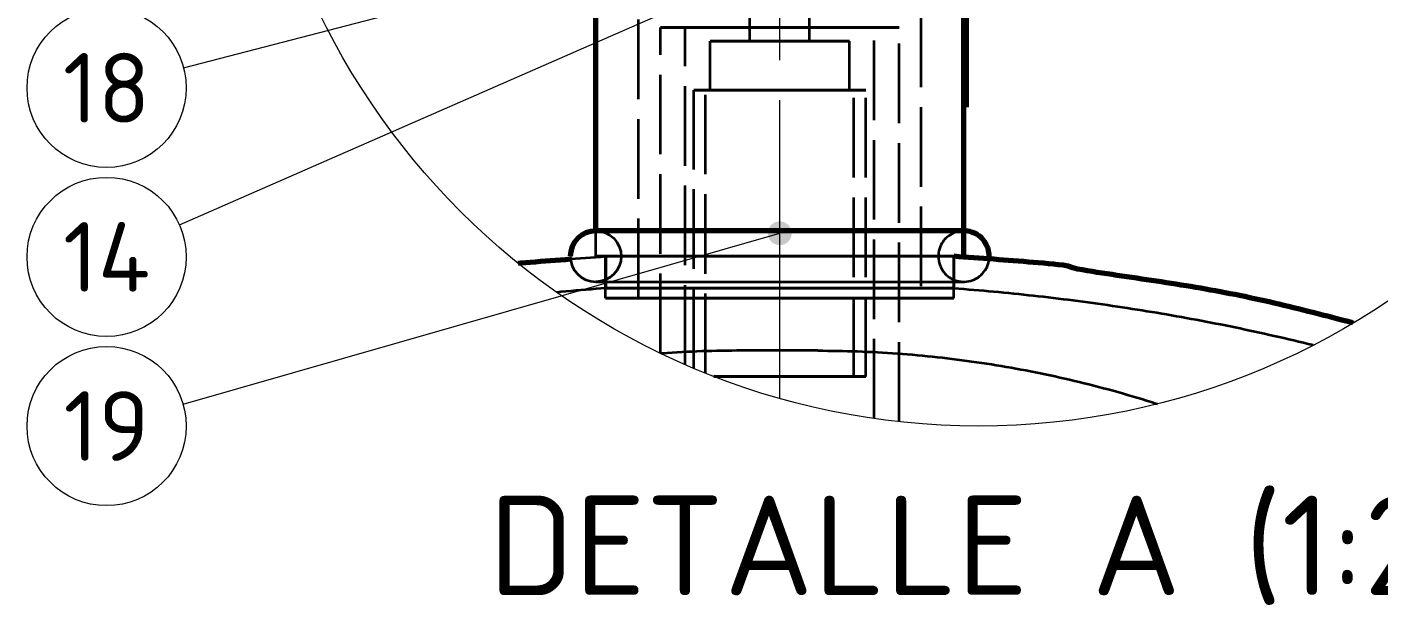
# Model space of a CAD drawing. Header units: millimetres. Extents: x 0 to 2208, y 0 to 420.
# Drawn here: x 768.8 to 836.8, y 308.3 to 337.4 of the extents above; entities that cross this region are included whole.
import ezdxf
from ezdxf.enums import TextEntityAlignment as Align

# ---------------------------------------------------------------- set-up
doc = ezdxf.new("R2010")
doc.units = ezdxf.units.MM
doc.linetypes.add('IRAM-E-TRAZOS', pattern=[5, 4, -1])
doc.linetypes.add('IRAM-F-TRAZO-PUNTO', pattern=[20, 15, -2, 1, -2])
for name, color, linetype, lineweight in [('01-VISIBLE', 7, 'CONTINUOUS', 70), ('02-OCULTA', 4, 'IRAM-E-TRAZOS', 35), ('03-EJE', 1, 'IRAM-F-TRAZO-PUNTO', 18), ('06-TEXTO', 7, 'CONTINUOUS', 25), ('08-FINA', 5, 'CONTINUOUS', 18)]:
    doc.layers.add(name, color=color, linetype=linetype, lineweight=lineweight)
doc.styles.add('ISO3098', font='isocpeur.ttf')

msp = doc.modelspace()

# ---------------------------------------------------------------- hatches: boundary and pattern name
at = {"layer": '08-FINA'}
h = msp.add_hatch(color=7, dxfattribs=at)
h.dxf.hatch_style = 1
edge = h.paths.add_edge_path()
edge.add_arc((806.667, 327.023), 0.6, 0, 360)

# ---------------------------------------------------------------- linework, layer by layer
at = {"layer": '01-VISIBLE'}
for points in [[(797.417, 327.144), (797.417, 341.918)], [(815.917, 325.864), (815.917, 341.918)], [(815.932, 333.364), (815.932, 341.938)], [(816.032, 342.068), (816.032, 333.364)], [(816.032, 333.364), (815.932, 333.364)], [(797.417, 327.144), (797.167, 327.12), (796.927, 327.047), (796.706, 326.928), (796.512, 326.769), (796.352, 326.575), (796.234, 326.354), (796.161, 326.114), (796.137, 325.864)], [(797.417, 327.144), (797.417, 327.144)], [(797.417, 327.144), (797.417, 327.144)], [(797.417, 327.144), (797.417, 327.144)], [(797.417, 327.144), (797.417, 327.144)], [(797.417, 327.144), (797.417, 327.144)], [(797.417, 327.144), (797.417, 327.144)], [(815.917, 327.144), (815.667, 327.144), (815.417, 327.144), (815.167, 327.144), (814.917, 327.144), (814.667, 327.144), (814.417, 327.144), (814.167, 327.144), (813.917, 327.144), (813.667, 327.144), (813.417, 327.144), (813.167, 327.144), (812.917, 327.144), (812.667, 327.144), (812.417, 327.144), (812.167, 327.144), (811.917, 327.144), (811.667, 327.144), (811.417, 327.144), (811.167, 327.144), (810.917, 327.144), (810.667, 327.144), (810.417, 327.144), (810.167, 327.144), (809.917, 327.144), (809.667, 327.144), (809.417, 327.144), (809.167, 327.144), (808.917, 327.144), (808.667, 327.144), (808.417, 327.144), (808.167, 327.144), (807.917, 327.144), (807.667, 327.144), (807.417, 327.144), (807.167, 327.144), (806.917, 327.144), (806.667, 327.144), (806.417, 327.144), (806.167, 327.144), (805.917, 327.144), (805.667, 327.144), (805.417, 327.144), (805.167, 327.144), (804.917, 327.144), (804.667, 327.144), (804.417, 327.144), (804.167, 327.144), (803.917, 327.144), (803.667, 327.144), (803.417, 327.144), (803.167, 327.144), (802.917, 327.144), (802.667, 327.144), (802.417, 327.144), (802.167, 327.144), (801.917, 327.144), (801.667, 327.144), (801.417, 327.144), (801.167, 327.144), (800.917, 327.144), (800.667, 327.144), (800.417, 327.144), (800.167, 327.144), (799.917, 327.144), (799.667, 327.144), (799.417, 327.144), (799.167, 327.144), (798.917, 327.144), (798.667, 327.144), (798.417, 327.144), (798.167, 327.144), (797.917, 327.144), (797.667, 327.144), (797.417, 327.144)], [(817.197, 325.864), (817.193, 325.965), (817.181, 326.064), (817.161, 326.163), (817.134, 326.26), (817.099, 326.354), (817.057, 326.445), (817.008, 326.533), (816.952, 326.617), (816.89, 326.695), (816.822, 326.769), (816.748, 326.837), (816.669, 326.9), (816.585, 326.956), (816.498, 327.005), (816.407, 327.047), (816.312, 327.082), (816.215, 327.109), (816.117, 327.128), (816.017, 327.14), (815.917, 327.144)], [(793.516, 325.521), (793.646, 325.532), (793.896, 325.553), (794.145, 325.574), (794.395, 325.594), (794.645, 325.614), (794.895, 325.634), (795.144, 325.654), (795.394, 325.673), (795.644, 325.693), (795.894, 325.712), (796.144, 325.731)], [(835.491, 322.509), (835.401, 322.533), (835.159, 322.597), (834.917, 322.661), (834.674, 322.725), (834.432, 322.788), (834.189, 322.851), (833.946, 322.914), (833.704, 322.976), (833.461, 323.037), (833.218, 323.099), (832.975, 323.16), (832.731, 323.22), (832.488, 323.28), (832.245, 323.34), (832.001, 323.399), (831.757, 323.456), (831.513, 323.514), (831.269, 323.57), (831.025, 323.625), (830.78, 323.68), (830.535, 323.733), (830.29, 323.786), (830.045, 323.837), (829.799, 323.888), (829.554, 323.938), (829.308, 323.986), (829.062, 324.034), (828.816, 324.08), (828.569, 324.126), (828.323, 324.171), (828.076, 324.214), (827.829, 324.257), (827.582, 324.299), (827.335, 324.341), (827.087, 324.381), (826.84, 324.421), (826.592, 324.46), (826.345, 324.499), (826.097, 324.537), (825.849, 324.575), (825.602, 324.613), (825.354, 324.65), (825.106, 324.687), (824.858, 324.724), (824.61, 324.761), (824.362, 324.797), (824.114, 324.834), (823.866, 324.87), (823.619, 324.907), (823.371, 324.944), (823.123, 324.981), (822.875, 325.018), (822.627, 325.056), (822.38, 325.095), (822.132, 325.135), (821.885, 325.177), (821.639, 325.224), (821.398, 325.291), (821.164, 325.377), (820.916, 325.414), (820.667, 325.442), (820.418, 325.467), (820.169, 325.49), (819.919, 325.513), (819.669, 325.534), (819.419, 325.555), (819.17, 325.576), (818.92, 325.596), (818.67, 325.616), (818.42, 325.636), (818.17, 325.655), (817.921, 325.675), (817.671, 325.694), (817.421, 325.713), (817.171, 325.732), (816.921, 325.751), (816.671, 325.77), (816.421, 325.789), (816.171, 325.808), (815.921, 325.827), (815.672, 325.845), (815.422, 325.864)], [(817.19, 325.731), (817.191, 325.742), (817.192, 325.753), (817.193, 325.764), (817.194, 325.775), (817.194, 325.786), (817.195, 325.797), (817.195, 325.809), (817.196, 325.82), (817.196, 325.831), (817.196, 325.842), (817.197, 325.853), (817.197, 325.864)]]:
    msp.add_lwpolyline(points, dxfattribs=at)
at = {"layer": '02-OCULTA'}
for points in [[(805.167, 336.673), (805.167, 352.023)], [(808.167, 336.673), (808.167, 352.023)], [(799.573, 323.762), (799.573, 343.364)], [(813.761, 343.364), (813.761, 323.762)], [(815.932, 333.364), (815.932, 343.364)], [(816.032, 343.366), (816.032, 333.364)], [(812.667, 337.364), (812.417, 337.364), (812.167, 337.364), (811.917, 337.364), (811.667, 337.364), (811.417, 337.364), (811.167, 337.364), (810.917, 337.364), (810.667, 337.364), (810.417, 337.364), (810.167, 337.364), (809.917, 337.364), (809.667, 337.364), (809.417, 337.364), (809.167, 337.364), (808.917, 337.364), (808.667, 337.364), (808.417, 337.364), (808.167, 337.364), (807.917, 337.364), (807.667, 337.364), (807.417, 337.364), (807.167, 337.364), (806.917, 337.364), (806.667, 337.364), (806.417, 337.364), (806.167, 337.364), (805.917, 337.364), (805.667, 337.364), (805.417, 337.364), (805.167, 337.364), (804.917, 337.364), (804.667, 337.364), (804.417, 337.364), (804.167, 337.364), (803.917, 337.364), (803.667, 337.364), (803.417, 337.364), (803.167, 337.364), (802.917, 337.364), (802.667, 337.364), (802.417, 337.364), (802.167, 337.364), (801.917, 337.364), (801.667, 337.364), (801.417, 337.364), (801.167, 337.364), (800.917, 337.364), (800.667, 337.364)], [(800.667, 337.364), (800.917, 337.364), (801.167, 337.364), (801.417, 337.364), (801.667, 337.364), (801.917, 337.364), (802.167, 337.364), (802.417, 337.364), (802.667, 337.364), (802.917, 337.364), (803.167, 337.364), (803.417, 337.364), (803.667, 337.364), (803.917, 337.364), (804.167, 337.364), (804.417, 337.364), (804.667, 337.364), (804.917, 337.364), (805.167, 337.364), (805.417, 337.364), (805.667, 337.364), (805.917, 337.364), (806.167, 337.364), (806.417, 337.364), (806.667, 337.364), (806.917, 337.364), (807.167, 337.364), (807.417, 337.364), (807.667, 337.364), (807.917, 337.364), (808.167, 337.364), (808.417, 337.364), (808.667, 337.364), (808.917, 337.364), (809.167, 337.364), (809.417, 337.364), (809.667, 337.364), (809.917, 337.364), (810.167, 337.364), (810.417, 337.364), (810.667, 337.364), (810.917, 337.364), (811.167, 337.364), (811.417, 337.364), (811.667, 337.364), (811.917, 337.364), (812.167, 337.364), (812.417, 337.364), (812.667, 337.364)], [(800.667, 320.993), (800.667, 337.364)], [(811.417, 337.364), (811.167, 337.364), (810.917, 337.364), (810.667, 337.364), (810.417, 337.364), (810.167, 337.364), (809.917, 337.364), (809.667, 337.364), (809.417, 337.364), (809.167, 337.364), (808.917, 337.364), (808.667, 337.364), (808.417, 337.364), (808.167, 337.364), (807.917, 337.364), (807.667, 337.364), (807.417, 337.364), (807.167, 337.364), (806.917, 337.364), (806.667, 337.364), (806.417, 337.364), (806.167, 337.364), (805.917, 337.364), (805.667, 337.364), (805.417, 337.364), (805.167, 337.364), (804.917, 337.364), (804.667, 337.364), (804.417, 337.364), (804.167, 337.364), (803.917, 337.364), (803.667, 337.364), (803.417, 337.364), (803.167, 337.364), (802.917, 337.364), (802.667, 337.364), (802.417, 337.364), (802.167, 337.364), (801.917, 337.364)], [(801.917, 337.364), (802.167, 337.364), (802.417, 337.364), (802.667, 337.364), (802.917, 337.364), (803.167, 337.364), (803.417, 337.364), (803.667, 337.364), (803.917, 337.364), (804.167, 337.364), (804.417, 337.364), (804.667, 337.364), (804.917, 337.364), (805.167, 337.364), (805.417, 337.364), (805.667, 337.364), (805.917, 337.364), (806.167, 337.364), (806.417, 337.364), (806.667, 337.364), (806.917, 337.364), (807.167, 337.364), (807.417, 337.364), (807.667, 337.364), (807.917, 337.364), (808.167, 337.364), (808.417, 337.364), (808.667, 337.364), (808.917, 337.364), (809.167, 337.364), (809.417, 337.364), (809.667, 337.364), (809.917, 337.364), (810.167, 337.364), (810.417, 337.364), (810.667, 337.364), (810.917, 337.364), (811.167, 337.364), (811.417, 337.364)], [(801.917, 320.418), (801.917, 337.364)], [(811.417, 317.711), (811.417, 337.364)], [(812.667, 317.554), (812.667, 337.364)], [(810.167, 336.673), (809.917, 336.673), (809.667, 336.673), (809.417, 336.673), (809.167, 336.673), (808.917, 336.673), (808.667, 336.673), (808.417, 336.673), (808.167, 336.673), (807.917, 336.673), (807.667, 336.673), (807.417, 336.673), (807.167, 336.673), (806.917, 336.673), (806.667, 336.673), (806.417, 336.673), (806.167, 336.673), (805.917, 336.673), (805.667, 336.673), (805.417, 336.673), (805.167, 336.673), (804.917, 336.673), (804.667, 336.673), (804.417, 336.673), (804.167, 336.673), (803.917, 336.673), (803.667, 336.673), (803.417, 336.673), (803.167, 336.673)], [(803.167, 336.673), (803.417, 336.673), (803.667, 336.673), (803.917, 336.673), (804.167, 336.673), (804.417, 336.673), (804.667, 336.673), (804.917, 336.673), (805.167, 336.673), (805.417, 336.673), (805.667, 336.673), (805.917, 336.673), (806.167, 336.673), (806.417, 336.673), (806.667, 336.673), (806.917, 336.673), (807.167, 336.673), (807.417, 336.673), (807.667, 336.673), (807.917, 336.673), (808.167, 336.673), (808.417, 336.673), (808.667, 336.673), (808.917, 336.673), (809.167, 336.673), (809.417, 336.673), (809.667, 336.673), (809.917, 336.673), (810.167, 336.673)], [(803.167, 334.223), (803.167, 336.673)], [(808.167, 336.673), (807.917, 336.673), (807.667, 336.673), (807.417, 336.673), (807.167, 336.673), (806.917, 336.673), (806.667, 336.673), (806.417, 336.673), (806.167, 336.673), (805.917, 336.673), (805.667, 336.673), (805.417, 336.673), (805.167, 336.673)], [(805.167, 336.673), (805.417, 336.673), (805.667, 336.673), (805.917, 336.673), (806.167, 336.673), (806.417, 336.673), (806.667, 336.673), (806.917, 336.673), (807.167, 336.673), (807.417, 336.673), (807.667, 336.673), (807.917, 336.673), (808.167, 336.673)], [(810.167, 334.223), (810.167, 336.673)], [(810.992, 334.223), (810.737, 334.223), (810.483, 334.223), (810.228, 334.223), (809.974, 334.223), (809.72, 334.223), (809.465, 334.223), (809.211, 334.223), (808.956, 334.223), (808.702, 334.223), (808.448, 334.223), (808.193, 334.223), (807.939, 334.223), (807.684, 334.223), (807.43, 334.223), (807.175, 334.223), (806.921, 334.223), (806.667, 334.223), (806.412, 334.223), (806.158, 334.223), (805.903, 334.223), (805.649, 334.223), (805.395, 334.223), (805.14, 334.223), (804.886, 334.223), (804.631, 334.223), (804.377, 334.223), (804.123, 334.223), (803.868, 334.223), (803.614, 334.223), (803.359, 334.223), (803.105, 334.223), (802.85, 334.223), (802.596, 334.223), (802.342, 334.223)], [(802.342, 334.223), (802.596, 334.223), (802.85, 334.223), (803.105, 334.223), (803.359, 334.223), (803.614, 334.223), (803.868, 334.223), (804.123, 334.223), (804.377, 334.223), (804.631, 334.223), (804.886, 334.223), (805.14, 334.223), (805.395, 334.223), (805.649, 334.223), (805.903, 334.223), (806.158, 334.223), (806.412, 334.223), (806.667, 334.223), (806.921, 334.223), (807.175, 334.223), (807.43, 334.223), (807.684, 334.223), (807.939, 334.223), (808.193, 334.223), (808.448, 334.223), (808.702, 334.223), (808.956, 334.223), (809.211, 334.223), (809.465, 334.223), (809.72, 334.223), (809.974, 334.223), (810.228, 334.223), (810.483, 334.223), (810.737, 334.223), (810.992, 334.223)], [(802.342, 320.235), (802.342, 334.223)], [(810.392, 334.223), (810.135, 334.223), (809.878, 334.223), (809.621, 334.223), (809.364, 334.223), (809.107, 334.223), (808.85, 334.223), (808.593, 334.223), (808.336, 334.223), (808.08, 334.223), (807.823, 334.223), (807.566, 334.223), (807.309, 334.223), (807.052, 334.223), (806.795, 334.223), (806.538, 334.223), (806.281, 334.223), (806.024, 334.223), (805.768, 334.223), (805.511, 334.223), (805.254, 334.223), (804.997, 334.223), (804.74, 334.223), (804.483, 334.223), (804.226, 334.223), (803.969, 334.223), (803.712, 334.223), (803.455, 334.223), (803.199, 334.223), (802.942, 334.223)], [(802.942, 334.223), (803.199, 334.223), (803.455, 334.223), (803.712, 334.223), (803.969, 334.223), (804.226, 334.223), (804.483, 334.223), (804.74, 334.223), (804.997, 334.223), (805.254, 334.223), (805.511, 334.223), (805.768, 334.223), (806.024, 334.223), (806.281, 334.223), (806.538, 334.223), (806.795, 334.223), (807.052, 334.223), (807.309, 334.223), (807.566, 334.223), (807.823, 334.223), (808.08, 334.223), (808.336, 334.223), (808.593, 334.223), (808.85, 334.223), (809.107, 334.223), (809.364, 334.223), (809.621, 334.223), (809.878, 334.223), (810.135, 334.223), (810.392, 334.223)], [(802.942, 319.989), (802.942, 334.223)], [(810.167, 334.223), (809.917, 334.223), (809.667, 334.223), (809.417, 334.223), (809.167, 334.223), (808.917, 334.223), (808.667, 334.223), (808.417, 334.223), (808.167, 334.223), (807.917, 334.223), (807.667, 334.223), (807.417, 334.223), (807.167, 334.223), (806.917, 334.223), (806.667, 334.223), (806.417, 334.223), (806.167, 334.223), (805.917, 334.223), (805.667, 334.223), (805.417, 334.223), (805.167, 334.223), (804.917, 334.223), (804.667, 334.223), (804.417, 334.223), (804.167, 334.223), (803.917, 334.223), (803.667, 334.223), (803.417, 334.223), (803.167, 334.223)], [(803.167, 334.223), (803.417, 334.223), (803.667, 334.223), (803.917, 334.223), (804.167, 334.223), (804.417, 334.223), (804.667, 334.223), (804.917, 334.223), (805.167, 334.223), (805.417, 334.223), (805.667, 334.223), (805.917, 334.223), (806.167, 334.223), (806.417, 334.223), (806.667, 334.223), (806.917, 334.223), (807.167, 334.223), (807.417, 334.223), (807.667, 334.223), (807.917, 334.223), (808.167, 334.223), (808.417, 334.223), (808.667, 334.223), (808.917, 334.223), (809.167, 334.223), (809.417, 334.223), (809.667, 334.223), (809.917, 334.223), (810.167, 334.223)], [(810.392, 319.823), (810.392, 334.223)], [(810.992, 319.823), (810.992, 334.223)], [(816.032, 333.364), (815.932, 333.364)], [(797.417, 325.864), (797.417, 327.144)], [(815.917, 327.144), (815.663, 327.144), (815.41, 327.144), (815.156, 327.144), (814.903, 327.144), (814.65, 327.144), (814.396, 327.144), (814.143, 327.144), (813.889, 327.144), (813.636, 327.144), (813.382, 327.144), (813.129, 327.144), (812.876, 327.144), (812.622, 327.144), (812.369, 327.144), (812.115, 327.144), (811.862, 327.144), (811.608, 327.144), (811.355, 327.144), (811.102, 327.144), (810.848, 327.144), (810.595, 327.144), (810.341, 327.144), (810.088, 327.144), (809.834, 327.144), (809.581, 327.144), (809.328, 327.144), (809.074, 327.144), (808.821, 327.144), (808.567, 327.144), (808.314, 327.144), (808.061, 327.144), (807.807, 327.144), (807.554, 327.144), (807.3, 327.144), (807.047, 327.144), (806.793, 327.144), (806.54, 327.144), (806.287, 327.144), (806.033, 327.144), (805.78, 327.144), (805.526, 327.144), (805.273, 327.144), (805.019, 327.144), (804.766, 327.144), (804.513, 327.144), (804.259, 327.144), (804.006, 327.144), (803.752, 327.144), (803.499, 327.144), (803.245, 327.144), (802.992, 327.144), (802.739, 327.144), (802.485, 327.144), (802.232, 327.144), (801.978, 327.144), (801.725, 327.144), (801.471, 327.144), (801.218, 327.144), (800.965, 327.144), (800.711, 327.144), (800.458, 327.144), (800.204, 327.144), (799.951, 327.144), (799.697, 327.144), (799.444, 327.144), (799.191, 327.144), (798.937, 327.144), (798.684, 327.144), (798.43, 327.144), (798.177, 327.144), (797.924, 327.144), (797.67, 327.144), (797.417, 327.144)], [(797.417, 327.144), (797.666, 327.12), (797.907, 327.047), (798.128, 326.928), (798.322, 326.769), (798.481, 326.575), (798.599, 326.354), (798.672, 326.114), (798.697, 325.864), (798.672, 325.614), (798.599, 325.374), (798.481, 325.153), (798.322, 324.959), (798.128, 324.8), (797.907, 324.682), (797.666, 324.609), (797.417, 324.584)], [(815.917, 327.144), (815.815, 327.14), (815.714, 327.128), (815.614, 327.108), (815.517, 327.08), (815.421, 327.044), (815.329, 327.001), (815.241, 326.951), (815.157, 326.894), (815.077, 326.831), (815.003, 326.761), (814.935, 326.686), (814.873, 326.605), (814.817, 326.52), (814.769, 326.431), (814.728, 326.338), (814.694, 326.242), (814.668, 326.144), (814.649, 326.044), (814.639, 325.943), (814.637, 325.841), (814.643, 325.739), (814.657, 325.639), (814.679, 325.539), (814.708, 325.442), (814.746, 325.348), (814.79, 325.256), (814.842, 325.169), (814.901, 325.086), (814.966, 325.008), (815.037, 324.935), (815.113, 324.868), (815.195, 324.807), (815.281, 324.753), (815.371, 324.706), (815.465, 324.667), (815.561, 324.635), (815.66, 324.61), (815.76, 324.594), (815.862, 324.585), (815.963, 324.585), (816.065, 324.593), (816.165, 324.608), (816.264, 324.632), (816.361, 324.664), (816.454, 324.703), (816.545, 324.749), (816.631, 324.802), (816.713, 324.862), (816.79, 324.929), (816.862, 325.001), (816.927, 325.079), (816.987, 325.162), (817.039, 325.249), (817.084, 325.34), (817.122, 325.434), (817.153, 325.531), (817.175, 325.63), (817.19, 325.731)], [(796.137, 325.864), (796.161, 325.614), (796.234, 325.374), (796.352, 325.153), (796.512, 324.959), (796.706, 324.8), (796.927, 324.682), (797.167, 324.609), (797.417, 324.584)], [(796.144, 325.731), (796.397, 325.75), (796.65, 325.769), (796.903, 325.788), (797.157, 325.807), (797.41, 325.825), (797.663, 325.844), (797.917, 325.864)], [(815.917, 325.864), (815.667, 325.864), (815.417, 325.864), (815.167, 325.864), (814.917, 325.864), (814.667, 325.864), (814.417, 325.864), (814.167, 325.864), (813.917, 325.864), (813.667, 325.864), (813.417, 325.864), (813.167, 325.864), (812.917, 325.864), (812.667, 325.864), (812.417, 325.864), (812.167, 325.864), (811.917, 325.864), (811.667, 325.864), (811.417, 325.864), (811.167, 325.864), (810.917, 325.864), (810.667, 325.864), (810.417, 325.864), (810.167, 325.864), (809.917, 325.864), (809.667, 325.864), (809.417, 325.864), (809.167, 325.864), (808.917, 325.864), (808.667, 325.864), (808.417, 325.864), (808.167, 325.864), (807.917, 325.864), (807.667, 325.864), (807.417, 325.864), (807.167, 325.864), (806.917, 325.864), (806.667, 325.864), (806.417, 325.864), (806.167, 325.864), (805.917, 325.864), (805.667, 325.864), (805.417, 325.864), (805.167, 325.864), (804.917, 325.864), (804.667, 325.864), (804.417, 325.864), (804.167, 325.864), (803.917, 325.864), (803.667, 325.864), (803.417, 325.864), (803.167, 325.864), (802.917, 325.864), (802.667, 325.864), (802.417, 325.864), (802.167, 325.864), (801.917, 325.864), (801.667, 325.864), (801.417, 325.864), (801.167, 325.864), (800.917, 325.864), (800.667, 325.864), (800.417, 325.864), (800.167, 325.864), (799.917, 325.864), (799.667, 325.864), (799.417, 325.864), (799.167, 325.864), (798.917, 325.864), (798.667, 325.864), (798.417, 325.864), (798.167, 325.864), (797.917, 325.864), (797.667, 325.864), (797.417, 325.864)], [(797.417, 325.864), (797.667, 325.864), (797.917, 325.864), (798.167, 325.864), (798.417, 325.864), (798.667, 325.864), (798.917, 325.864), (799.167, 325.864), (799.417, 325.864), (799.667, 325.864), (799.917, 325.864), (800.167, 325.864), (800.417, 325.864), (800.667, 325.864), (800.917, 325.864), (801.167, 325.864), (801.417, 325.864), (801.667, 325.864), (801.917, 325.864), (802.167, 325.864), (802.417, 325.864), (802.667, 325.864), (802.917, 325.864), (803.167, 325.864), (803.417, 325.864), (803.667, 325.864), (803.917, 325.864), (804.167, 325.864), (804.417, 325.864), (804.667, 325.864), (804.917, 325.864), (805.167, 325.864), (805.417, 325.864), (805.667, 325.864), (805.917, 325.864), (806.167, 325.864), (806.417, 325.864), (806.667, 325.864), (806.917, 325.864), (807.167, 325.864), (807.417, 325.864), (807.667, 325.864), (807.917, 325.864), (808.167, 325.864), (808.417, 325.864), (808.667, 325.864), (808.917, 325.864), (809.167, 325.864), (809.417, 325.864), (809.667, 325.864), (809.917, 325.864), (810.167, 325.864), (810.417, 325.864), (810.667, 325.864), (810.917, 325.864), (811.167, 325.864), (811.417, 325.864), (811.667, 325.864), (811.917, 325.864), (812.167, 325.864), (812.417, 325.864), (812.667, 325.864), (812.917, 325.864), (813.167, 325.864), (813.417, 325.864), (813.667, 325.864), (813.917, 325.864), (814.167, 325.864), (814.417, 325.864), (814.667, 325.864), (814.917, 325.864), (815.167, 325.864), (815.417, 325.864), (815.667, 325.864), (815.917, 325.864)], [(815.422, 325.864), (815.172, 325.864), (814.921, 325.864), (814.671, 325.864), (814.421, 325.864), (814.171, 325.864), (813.921, 325.864), (813.671, 325.864), (813.421, 325.864), (813.17, 325.864), (812.92, 325.864), (812.67, 325.864), (812.42, 325.864), (812.17, 325.864), (811.92, 325.864), (811.67, 325.864), (811.419, 325.864), (811.169, 325.864), (810.919, 325.864), (810.669, 325.864), (810.419, 325.864), (810.169, 325.864), (809.919, 325.864), (809.668, 325.864), (809.418, 325.864), (809.168, 325.864), (808.918, 325.864), (808.668, 325.864), (808.418, 325.864), (808.168, 325.864), (807.917, 325.864), (807.667, 325.864), (807.417, 325.864), (807.167, 325.864), (806.917, 325.864), (806.667, 325.864), (806.417, 325.864), (806.166, 325.864), (805.916, 325.864), (805.666, 325.864), (805.416, 325.864), (805.166, 325.864), (804.916, 325.864), (804.666, 325.864), (804.415, 325.864), (804.165, 325.864), (803.915, 325.864), (803.665, 325.864), (803.415, 325.864), (803.165, 325.864), (802.915, 325.864), (802.664, 325.864), (802.414, 325.864), (802.164, 325.864), (801.914, 325.864), (801.664, 325.864), (801.414, 325.864), (801.164, 325.864), (800.913, 325.864), (800.663, 325.864), (800.413, 325.864), (800.163, 325.864), (799.913, 325.864), (799.663, 325.864), (799.413, 325.864), (799.162, 325.864), (798.912, 325.864), (798.662, 325.864), (798.412, 325.864), (798.162, 325.864), (797.912, 325.864)], [(797.912, 325.864), (798.162, 325.864), (798.412, 325.864), (798.662, 325.864), (798.912, 325.864), (799.162, 325.864), (799.413, 325.864), (799.663, 325.864), (799.913, 325.864), (800.163, 325.864), (800.413, 325.864), (800.663, 325.864), (800.913, 325.864), (801.164, 325.864), (801.414, 325.864), (801.664, 325.864), (801.914, 325.864), (802.164, 325.864), (802.414, 325.864), (802.664, 325.864), (802.915, 325.864), (803.165, 325.864), (803.415, 325.864), (803.665, 325.864), (803.915, 325.864), (804.165, 325.864), (804.415, 325.864), (804.666, 325.864), (804.916, 325.864), (805.166, 325.864), (805.416, 325.864), (805.666, 325.864), (805.916, 325.864), (806.166, 325.864), (806.417, 325.864), (806.667, 325.864), (806.917, 325.864), (807.167, 325.864), (807.417, 325.864), (807.667, 325.864), (807.917, 325.864), (808.168, 325.864), (808.418, 325.864), (808.668, 325.864), (808.918, 325.864), (809.168, 325.864), (809.418, 325.864), (809.668, 325.864), (809.919, 325.864), (810.169, 325.864), (810.419, 325.864), (810.669, 325.864), (810.919, 325.864), (811.169, 325.864), (811.419, 325.864), (811.67, 325.864), (811.92, 325.864), (812.17, 325.864), (812.42, 325.864), (812.67, 325.864), (812.92, 325.864), (813.17, 325.864), (813.421, 325.864), (813.671, 325.864), (813.921, 325.864), (814.171, 325.864), (814.421, 325.864), (814.671, 325.864), (814.921, 325.864), (815.172, 325.864), (815.422, 325.864)], [(797.912, 323.762), (797.912, 325.864)], [(815.417, 325.864), (815.167, 325.864), (814.917, 325.864), (814.667, 325.864), (814.417, 325.864), (814.167, 325.864), (813.917, 325.864), (813.667, 325.864), (813.417, 325.864), (813.167, 325.864), (812.917, 325.864), (812.667, 325.864), (812.417, 325.864), (812.167, 325.864), (811.917, 325.864), (811.667, 325.864), (811.417, 325.864), (811.167, 325.864), (810.917, 325.864), (810.667, 325.864), (810.417, 325.864), (810.167, 325.864), (809.917, 325.864), (809.667, 325.864), (809.417, 325.864), (809.167, 325.864), (808.917, 325.864), (808.667, 325.864), (808.417, 325.864), (808.167, 325.864), (807.917, 325.864), (807.667, 325.864), (807.417, 325.864), (807.167, 325.864), (806.917, 325.864), (806.667, 325.864), (806.417, 325.864), (806.167, 325.864), (805.917, 325.864), (805.667, 325.864), (805.417, 325.864), (805.167, 325.864), (804.917, 325.864), (804.667, 325.864), (804.417, 325.864), (804.167, 325.864), (803.917, 325.864), (803.667, 325.864), (803.417, 325.864), (803.167, 325.864), (802.917, 325.864), (802.667, 325.864), (802.417, 325.864), (802.167, 325.864), (801.917, 325.864), (801.667, 325.864), (801.417, 325.864), (801.167, 325.864), (800.917, 325.864), (800.667, 325.864), (800.417, 325.864), (800.167, 325.864), (799.917, 325.864), (799.667, 325.864), (799.417, 325.864), (799.167, 325.864), (798.917, 325.864), (798.667, 325.864), (798.417, 325.864), (798.167, 325.864), (797.917, 325.864)], [(797.917, 325.864), (798.167, 325.864), (798.417, 325.864), (798.667, 325.864), (798.917, 325.864), (799.167, 325.864), (799.417, 325.864), (799.667, 325.864), (799.917, 325.864), (800.167, 325.864), (800.417, 325.864), (800.667, 325.864), (800.917, 325.864), (801.167, 325.864), (801.417, 325.864), (801.667, 325.864), (801.917, 325.864), (802.167, 325.864), (802.417, 325.864), (802.667, 325.864), (802.917, 325.864), (803.167, 325.864), (803.417, 325.864), (803.667, 325.864), (803.917, 325.864), (804.167, 325.864), (804.417, 325.864), (804.667, 325.864), (804.917, 325.864), (805.167, 325.864), (805.417, 325.864), (805.667, 325.864), (805.917, 325.864), (806.167, 325.864), (806.417, 325.864), (806.667, 325.864), (806.917, 325.864), (807.167, 325.864), (807.417, 325.864), (807.667, 325.864), (807.917, 325.864), (808.167, 325.864), (808.417, 325.864), (808.667, 325.864), (808.917, 325.864), (809.167, 325.864), (809.417, 325.864), (809.667, 325.864), (809.917, 325.864), (810.167, 325.864), (810.417, 325.864), (810.667, 325.864), (810.917, 325.864), (811.167, 325.864), (811.417, 325.864), (811.667, 325.864), (811.917, 325.864), (812.167, 325.864), (812.417, 325.864), (812.667, 325.864), (812.917, 325.864), (813.167, 325.864), (813.417, 325.864), (813.667, 325.864), (813.917, 325.864), (814.167, 325.864), (814.417, 325.864), (814.667, 325.864), (814.917, 325.864), (815.167, 325.864), (815.417, 325.864)], [(797.917, 325.864), (797.917, 324.262)], [(815.422, 325.864), (815.421, 325.864), (815.42, 325.864), (815.419, 325.864), (815.418, 325.864), (815.418, 325.864), (815.417, 325.864)], [(815.417, 325.864), (815.417, 324.262)], [(815.422, 323.762), (815.422, 325.864)], [(797.917, 324.262), (797.667, 324.243), (797.417, 324.223), (797.167, 324.203), (796.917, 324.183), (796.667, 324.161), (796.417, 324.14), (796.168, 324.117), (795.918, 324.095), (795.668, 324.071), (795.459, 324.051)], [(797.417, 324.584), (797.667, 324.584)], [(797.417, 324.584), (797.667, 324.584), (797.917, 324.584), (798.167, 324.584), (798.417, 324.584), (798.667, 324.584), (798.917, 324.584), (799.167, 324.584), (799.417, 324.584), (799.667, 324.584), (799.917, 324.584), (800.167, 324.584), (800.417, 324.584), (800.667, 324.584), (800.917, 324.584), (801.167, 324.584), (801.417, 324.584), (801.667, 324.584), (801.917, 324.584), (802.167, 324.584), (802.417, 324.584), (802.667, 324.584), (802.917, 324.584), (803.167, 324.584), (803.417, 324.584), (803.667, 324.584), (803.917, 324.584), (804.167, 324.584), (804.417, 324.584), (804.667, 324.584), (804.917, 324.584), (805.167, 324.584), (805.417, 324.584), (805.667, 324.584), (805.917, 324.584), (806.167, 324.584), (806.417, 324.584), (806.667, 324.584), (806.917, 324.584), (807.167, 324.584), (807.417, 324.584), (807.667, 324.584), (807.917, 324.584), (808.167, 324.584), (808.417, 324.584), (808.667, 324.584), (808.917, 324.584), (809.167, 324.584), (809.417, 324.584), (809.667, 324.584), (809.917, 324.584), (810.167, 324.584), (810.417, 324.584), (810.667, 324.584), (810.917, 324.584), (811.167, 324.584), (811.417, 324.584), (811.667, 324.584), (811.917, 324.584), (812.167, 324.584), (812.417, 324.584), (812.667, 324.584), (812.917, 324.584), (813.167, 324.584), (813.417, 324.584), (813.667, 324.584), (813.917, 324.584), (814.167, 324.584), (814.417, 324.584), (814.667, 324.584), (814.917, 324.584), (815.167, 324.584), (815.417, 324.584), (815.667, 324.584), (815.917, 324.584)], [(797.667, 324.584), (797.917, 324.584)], [(797.917, 324.584), (798.167, 324.584)], [(815.417, 324.262), (815.167, 324.262), (814.917, 324.262), (814.667, 324.262), (814.417, 324.262), (814.167, 324.262), (813.917, 324.262), (813.667, 324.262), (813.417, 324.262), (813.167, 324.262), (812.917, 324.262), (812.667, 324.262), (812.417, 324.262), (812.167, 324.262), (811.917, 324.262), (811.667, 324.262), (811.417, 324.262), (811.167, 324.262), (810.917, 324.262), (810.667, 324.262), (810.417, 324.262), (810.167, 324.262), (809.917, 324.262), (809.667, 324.262), (809.417, 324.262), (809.167, 324.262), (808.917, 324.262), (808.667, 324.262), (808.417, 324.262), (808.167, 324.262), (807.917, 324.262), (807.667, 324.262), (807.417, 324.262), (807.167, 324.262), (806.917, 324.262), (806.667, 324.262), (806.417, 324.262), (806.167, 324.262), (805.917, 324.262), (805.667, 324.262), (805.417, 324.262), (805.167, 324.262), (804.917, 324.262), (804.667, 324.262), (804.417, 324.262), (804.167, 324.262), (803.917, 324.262), (803.667, 324.262), (803.417, 324.262), (803.167, 324.262), (802.917, 324.262), (802.667, 324.262), (802.417, 324.262), (802.167, 324.262), (801.917, 324.262), (801.667, 324.262), (801.417, 324.262), (801.167, 324.262), (800.917, 324.262), (800.667, 324.262), (800.417, 324.262), (800.167, 324.262), (799.917, 324.262), (799.667, 324.262), (799.417, 324.262), (799.167, 324.262), (798.917, 324.262), (798.667, 324.262), (798.417, 324.262), (798.167, 324.262), (797.917, 324.262)], [(797.917, 324.262), (798.167, 324.262), (798.417, 324.262), (798.667, 324.262), (798.917, 324.262), (799.167, 324.262), (799.417, 324.262), (799.667, 324.262), (799.917, 324.262), (800.167, 324.262), (800.417, 324.262), (800.667, 324.262), (800.917, 324.262), (801.167, 324.262), (801.417, 324.262), (801.667, 324.262), (801.917, 324.262), (802.167, 324.262), (802.417, 324.262), (802.667, 324.262), (802.917, 324.262), (803.167, 324.262), (803.417, 324.262), (803.667, 324.262), (803.917, 324.262), (804.167, 324.262), (804.417, 324.262), (804.667, 324.262), (804.917, 324.262), (805.167, 324.262), (805.417, 324.262), (805.667, 324.262), (805.917, 324.262), (806.167, 324.262), (806.417, 324.262), (806.667, 324.262), (806.917, 324.262), (807.167, 324.262), (807.417, 324.262), (807.667, 324.262), (807.917, 324.262), (808.167, 324.262), (808.417, 324.262), (808.667, 324.262), (808.917, 324.262), (809.167, 324.262), (809.417, 324.262), (809.667, 324.262), (809.917, 324.262), (810.167, 324.262), (810.417, 324.262), (810.667, 324.262), (810.917, 324.262), (811.167, 324.262), (811.417, 324.262), (811.667, 324.262), (811.917, 324.262), (812.167, 324.262), (812.417, 324.262), (812.667, 324.262), (812.917, 324.262), (813.167, 324.262), (813.417, 324.262), (813.667, 324.262), (813.917, 324.262), (814.167, 324.262), (814.417, 324.262), (814.667, 324.262), (814.917, 324.262), (815.167, 324.262), (815.417, 324.262)], [(798.167, 324.584), (798.417, 324.584)], [(798.417, 324.584), (798.667, 324.584)], [(798.667, 324.584), (798.917, 324.584)], [(798.917, 324.584), (799.167, 324.584)], [(799.167, 324.584), (799.417, 324.584)], [(799.417, 324.584), (799.667, 324.584)], [(799.667, 324.584), (799.917, 324.584)], [(799.917, 324.584), (800.167, 324.584)], [(800.167, 324.584), (800.417, 324.584)], [(800.417, 324.584), (800.667, 324.584)], [(800.667, 324.584), (800.917, 324.584)], [(800.917, 324.584), (801.167, 324.584)], [(801.167, 324.584), (801.417, 324.584)], [(801.417, 324.584), (801.667, 324.584)], [(801.667, 324.584), (801.917, 324.584)], [(801.917, 324.584), (802.167, 324.584)], [(802.167, 324.584), (802.417, 324.584)], [(802.417, 324.584), (802.667, 324.584)], [(802.667, 324.584), (802.917, 324.584)], [(802.917, 324.584), (803.167, 324.584)], [(803.167, 324.584), (803.417, 324.584)], [(803.417, 324.584), (803.667, 324.584)], [(803.667, 324.584), (803.917, 324.584)], [(803.917, 324.584), (804.167, 324.584)], [(804.167, 324.584), (804.417, 324.584)], [(804.417, 324.584), (804.667, 324.584)], [(804.667, 324.584), (804.917, 324.584)], [(804.917, 324.584), (805.167, 324.584)], [(805.167, 324.584), (805.417, 324.584)], [(805.417, 324.584), (805.667, 324.584)], [(805.667, 324.584), (805.917, 324.584)], [(805.917, 324.584), (806.167, 324.584)], [(806.167, 324.584), (806.417, 324.584)], [(806.417, 324.584), (806.667, 324.584)], [(806.667, 324.584), (806.917, 324.584)], [(806.917, 324.584), (807.167, 324.584)], [(807.167, 324.584), (807.417, 324.584)], [(807.417, 324.584), (807.667, 324.584)], [(807.667, 324.584), (807.917, 324.584)], [(807.917, 324.584), (808.167, 324.584)], [(808.167, 324.584), (808.417, 324.584)], [(808.417, 324.584), (808.667, 324.584)], [(808.667, 324.584), (808.917, 324.584)], [(808.917, 324.584), (809.167, 324.584)], [(809.167, 324.584), (809.417, 324.584)], [(809.417, 324.584), (809.667, 324.584)], [(809.667, 324.584), (809.917, 324.584)], [(809.917, 324.584), (810.167, 324.584)], [(810.167, 324.584), (810.417, 324.584)], [(810.417, 324.584), (810.667, 324.584)], [(810.667, 324.584), (810.917, 324.584)], [(810.917, 324.584), (811.167, 324.584)], [(811.167, 324.584), (811.417, 324.584)], [(811.417, 324.584), (811.667, 324.584)], [(811.667, 324.584), (811.917, 324.584)], [(811.917, 324.584), (812.167, 324.584)], [(812.167, 324.584), (812.417, 324.584)], [(812.417, 324.584), (812.667, 324.584)], [(812.667, 324.584), (812.917, 324.584)], [(812.917, 324.584), (813.167, 324.584)], [(813.167, 324.584), (813.417, 324.584)], [(813.417, 324.584), (813.667, 324.584)], [(813.667, 324.584), (813.917, 324.584)], [(813.917, 324.584), (814.167, 324.584)], [(814.167, 324.584), (814.417, 324.584)], [(814.417, 324.584), (814.667, 324.584)], [(814.667, 324.584), (814.917, 324.584)], [(814.917, 324.584), (815.167, 324.584)], [(815.167, 324.584), (815.417, 324.584)], [(815.417, 324.584), (815.667, 324.584)], [(815.417, 324.262), (815.667, 324.243), (815.917, 324.224), (816.167, 324.203), (816.416, 324.183), (816.666, 324.162), (816.916, 324.14), (817.166, 324.118), (817.415, 324.095), (817.665, 324.072), (817.915, 324.048), (818.164, 324.023), (818.414, 323.998), (818.663, 323.973), (818.912, 323.947), (819.162, 323.92), (819.411, 323.893), (819.66, 323.865), (819.909, 323.837), (820.158, 323.808), (820.407, 323.779), (820.656, 323.749), (820.905, 323.718), (821.154, 323.687), (821.402, 323.656), (821.651, 323.623), (821.9, 323.591), (822.148, 323.557), (822.397, 323.524), (822.645, 323.489), (822.893, 323.454), (823.141, 323.419), (823.389, 323.383), (823.637, 323.346), (823.885, 323.309), (824.133, 323.271), (824.381, 323.233), (824.629, 323.194), (824.876, 323.155), (825.124, 323.115), (825.371, 323.074), (825.618, 323.033), (825.866, 322.991), (826.113, 322.949), (826.36, 322.906), (826.607, 322.863), (826.854, 322.818), (827.1, 322.774), (827.347, 322.729), (827.593, 322.683), (827.84, 322.637), (828.086, 322.59), (828.332, 322.542), (828.578, 322.494), (828.824, 322.446), (829.07, 322.396), (829.316, 322.346), (829.561, 322.296), (829.807, 322.245), (830.052, 322.193), (830.297, 322.141), (830.542, 322.088), (830.787, 322.035), (831.032, 321.981), (831.277, 321.926), (831.522, 321.871), (831.766, 321.816), (832.01, 321.759), (832.254, 321.702), (832.498, 321.645), (832.742, 321.586), (832.986, 321.528), (833.23, 321.468), (833.473, 321.408), (833.492, 321.403)], [(815.667, 324.584), (815.917, 324.584)], [(815.422, 323.762), (815.172, 323.762), (814.921, 323.762), (814.671, 323.762), (814.421, 323.762), (814.171, 323.762), (813.921, 323.762), (813.671, 323.762), (813.421, 323.762), (813.17, 323.762), (812.92, 323.762), (812.67, 323.762), (812.42, 323.762), (812.17, 323.762), (811.92, 323.762), (811.67, 323.762), (811.419, 323.762), (811.169, 323.762), (810.919, 323.762), (810.669, 323.762), (810.419, 323.762), (810.169, 323.762), (809.919, 323.762), (809.668, 323.762), (809.418, 323.762), (809.168, 323.762), (808.918, 323.762), (808.668, 323.762), (808.418, 323.762), (808.168, 323.762), (807.917, 323.762), (807.667, 323.762), (807.417, 323.762), (807.167, 323.762), (806.917, 323.762), (806.667, 323.762), (806.417, 323.762), (806.166, 323.762), (805.916, 323.762), (805.666, 323.762), (805.416, 323.762), (805.166, 323.762), (804.916, 323.762), (804.666, 323.762), (804.415, 323.762), (804.165, 323.762), (803.915, 323.762), (803.665, 323.762), (803.415, 323.762), (803.165, 323.762), (802.915, 323.762), (802.664, 323.762), (802.414, 323.762), (802.164, 323.762), (801.914, 323.762), (801.664, 323.762), (801.414, 323.762), (801.164, 323.762), (800.913, 323.762), (800.663, 323.762), (800.413, 323.762), (800.163, 323.762), (799.913, 323.762), (799.663, 323.762), (799.413, 323.762), (799.162, 323.762), (798.912, 323.762), (798.662, 323.762), (798.412, 323.762), (798.162, 323.762), (797.912, 323.762)], [(797.912, 323.762), (798.162, 323.762), (798.412, 323.762), (798.662, 323.762), (798.912, 323.762), (799.162, 323.762), (799.413, 323.762), (799.663, 323.762), (799.913, 323.762), (800.163, 323.762), (800.413, 323.762), (800.663, 323.762), (800.913, 323.762), (801.164, 323.762), (801.414, 323.762), (801.664, 323.762), (801.914, 323.762), (802.164, 323.762), (802.414, 323.762), (802.664, 323.762), (802.915, 323.762), (803.165, 323.762), (803.415, 323.762), (803.665, 323.762), (803.915, 323.762), (804.165, 323.762), (804.415, 323.762), (804.666, 323.762), (804.916, 323.762), (805.166, 323.762), (805.416, 323.762), (805.666, 323.762), (805.916, 323.762), (806.166, 323.762), (806.417, 323.762), (806.667, 323.762), (806.917, 323.762), (807.167, 323.762), (807.417, 323.762), (807.667, 323.762), (807.917, 323.762), (808.168, 323.762), (808.418, 323.762), (808.668, 323.762), (808.918, 323.762), (809.168, 323.762), (809.418, 323.762), (809.668, 323.762), (809.919, 323.762), (810.169, 323.762), (810.419, 323.762), (810.669, 323.762), (810.919, 323.762), (811.169, 323.762), (811.419, 323.762), (811.67, 323.762), (811.92, 323.762), (812.17, 323.762), (812.42, 323.762), (812.67, 323.762), (812.92, 323.762), (813.17, 323.762), (813.421, 323.762), (813.671, 323.762), (813.921, 323.762), (814.171, 323.762), (814.421, 323.762), (814.671, 323.762), (814.921, 323.762), (815.172, 323.762), (815.422, 323.762)], [(813.761, 323.762), (813.507, 323.762), (813.254, 323.762), (813.001, 323.762), (812.747, 323.762), (812.494, 323.762), (812.241, 323.762), (811.987, 323.762), (811.734, 323.762), (811.48, 323.762), (811.227, 323.762), (810.974, 323.762), (810.72, 323.762), (810.467, 323.762), (810.214, 323.762), (809.96, 323.762), (809.707, 323.762), (809.454, 323.762), (809.2, 323.762), (808.947, 323.762), (808.694, 323.762), (808.44, 323.762), (808.187, 323.762), (807.933, 323.762), (807.68, 323.762), (807.427, 323.762), (807.173, 323.762), (806.92, 323.762), (806.667, 323.762), (806.413, 323.762), (806.16, 323.762), (805.907, 323.762), (805.653, 323.762), (805.4, 323.762), (805.147, 323.762), (804.893, 323.762), (804.64, 323.762), (804.386, 323.762), (804.133, 323.762), (803.88, 323.762), (803.626, 323.762), (803.373, 323.762), (803.12, 323.762), (802.866, 323.762), (802.613, 323.762), (802.36, 323.762), (802.106, 323.762), (801.853, 323.762), (801.6, 323.762), (801.346, 323.762), (801.093, 323.762), (800.839, 323.762), (800.586, 323.762), (800.333, 323.762), (800.079, 323.762), (799.826, 323.762), (799.573, 323.762)], [(799.573, 323.762), (799.826, 323.762), (800.079, 323.762), (800.333, 323.762), (800.586, 323.762), (800.839, 323.762), (801.093, 323.762), (801.346, 323.762), (801.6, 323.762), (801.853, 323.762), (802.106, 323.762), (802.36, 323.762), (802.613, 323.762), (802.866, 323.762), (803.12, 323.762), (803.373, 323.762), (803.626, 323.762), (803.88, 323.762), (804.133, 323.762), (804.386, 323.762), (804.64, 323.762), (804.893, 323.762), (805.147, 323.762), (805.4, 323.762), (805.653, 323.762), (805.907, 323.762), (806.16, 323.762), (806.413, 323.762), (806.667, 323.762), (806.92, 323.762), (807.173, 323.762), (807.427, 323.762), (807.68, 323.762), (807.933, 323.762), (808.187, 323.762), (808.44, 323.762), (808.694, 323.762), (808.947, 323.762), (809.2, 323.762), (809.454, 323.762), (809.707, 323.762), (809.96, 323.762), (810.214, 323.762), (810.467, 323.762), (810.72, 323.762), (810.974, 323.762), (811.227, 323.762), (811.48, 323.762), (811.734, 323.762), (811.987, 323.762), (812.241, 323.762), (812.494, 323.762), (812.747, 323.762), (813.001, 323.762), (813.254, 323.762), (813.507, 323.762), (813.761, 323.762)], [(804.757, 321.125), (804.507, 321.124), (804.257, 321.122), (804.006, 321.12), (803.756, 321.116), (803.506, 321.111), (803.255, 321.104), (803.005, 321.097), (802.755, 321.089), (802.505, 321.079), (802.255, 321.068), (802.005, 321.057), (801.755, 321.044), (801.505, 321.03), (801.255, 321.014), (801.005, 320.998), (800.755, 320.981), (800.699, 320.977)], [(804.757, 321.125), (804.507, 321.124), (804.257, 321.122), (804.006, 321.12), (803.756, 321.116), (803.506, 321.111), (803.255, 321.104), (803.005, 321.097), (802.755, 321.089), (802.505, 321.079), (802.255, 321.068), (802.005, 321.057), (801.755, 321.044), (801.505, 321.03), (801.255, 321.014), (801.005, 320.998), (800.755, 320.981), (800.699, 320.977)], [(804.757, 321.125), (804.507, 321.124), (804.257, 321.122), (804.006, 321.12), (803.756, 321.116), (803.506, 321.111), (803.255, 321.104), (803.005, 321.097), (802.755, 321.089), (802.505, 321.079), (802.255, 321.068), (802.005, 321.057), (801.755, 321.044), (801.505, 321.03), (801.255, 321.014), (801.005, 320.998), (800.755, 320.981), (800.699, 320.977)], [(808.576, 321.125), (804.757, 321.125)], [(808.576, 321.125), (804.757, 321.125)], [(808.576, 321.125), (804.757, 321.125)], [(808.576, 321.125), (808.826, 321.124), (809.077, 321.122), (809.327, 321.12), (809.577, 321.116), (809.828, 321.111), (810.078, 321.104), (810.328, 321.097), (810.578, 321.089), (810.829, 321.079), (811.079, 321.068), (811.329, 321.057), (811.579, 321.044), (811.829, 321.03), (812.079, 321.014), (812.329, 320.998), (812.578, 320.981), (812.828, 320.962), (813.078, 320.943), (813.327, 320.922), (813.576, 320.9), (813.826, 320.877), (814.075, 320.853), (814.324, 320.827), (814.573, 320.801), (814.822, 320.774), (815.071, 320.745), (815.319, 320.715), (815.568, 320.684), (815.816, 320.652), (816.064, 320.619), (816.312, 320.585), (816.56, 320.55), (816.808, 320.514), (817.055, 320.476), (817.303, 320.437), (817.55, 320.398), (817.797, 320.357), (818.044, 320.315), (818.29, 320.272), (818.537, 320.228), (818.783, 320.182), (819.029, 320.136), (819.275, 320.088), (819.52, 320.04), (819.766, 319.99), (820.011, 319.939), (820.256, 319.887), (820.501, 319.834), (820.745, 319.78), (820.989, 319.725), (821.233, 319.669), (821.477, 319.612), (821.72, 319.553), (821.964, 319.494), (822.206, 319.433), (822.449, 319.371), (822.691, 319.308), (822.933, 319.244), (823.175, 319.179), (823.417, 319.113), (823.658, 319.046), (823.899, 318.978), (824.139, 318.909), (824.38, 318.838), (824.62, 318.767), (824.859, 318.694), (825.099, 318.621), (825.337, 318.546), (825.576, 318.47), (825.65, 318.446)], [(808.576, 321.125), (808.826, 321.124), (809.077, 321.122), (809.327, 321.12), (809.577, 321.116), (809.828, 321.111), (810.078, 321.104), (810.328, 321.097), (810.578, 321.089), (810.829, 321.079), (811.079, 321.068), (811.329, 321.057), (811.579, 321.044), (811.829, 321.03), (812.079, 321.014), (812.329, 320.998), (812.578, 320.981), (812.828, 320.962), (813.078, 320.943), (813.327, 320.922), (813.576, 320.9), (813.826, 320.877), (814.075, 320.853), (814.324, 320.827), (814.573, 320.801), (814.822, 320.774), (815.071, 320.745), (815.319, 320.715), (815.568, 320.684), (815.816, 320.652), (816.064, 320.619), (816.312, 320.585), (816.56, 320.55), (816.808, 320.514), (817.055, 320.476), (817.303, 320.437), (817.55, 320.398), (817.797, 320.357), (818.044, 320.315), (818.29, 320.272), (818.537, 320.228), (818.783, 320.182), (819.029, 320.136), (819.275, 320.088), (819.52, 320.04), (819.766, 319.99), (820.011, 319.939), (820.256, 319.887), (820.501, 319.834), (820.745, 319.78), (820.989, 319.725), (821.233, 319.669), (821.477, 319.612), (821.72, 319.553), (821.964, 319.494), (822.206, 319.433), (822.449, 319.371), (822.691, 319.308), (822.933, 319.244), (823.175, 319.179), (823.417, 319.113), (823.658, 319.046), (823.899, 318.978), (824.139, 318.909), (824.38, 318.838), (824.62, 318.767), (824.859, 318.694), (825.099, 318.621), (825.337, 318.546), (825.576, 318.47), (825.65, 318.446)], [(808.576, 321.125), (808.826, 321.124), (809.077, 321.122), (809.327, 321.12), (809.577, 321.116), (809.828, 321.111), (810.078, 321.104), (810.328, 321.097), (810.578, 321.089), (810.829, 321.079), (811.079, 321.068), (811.329, 321.057), (811.579, 321.044), (811.829, 321.03), (812.079, 321.014), (812.329, 320.998), (812.578, 320.981), (812.828, 320.962), (813.078, 320.943), (813.327, 320.922), (813.576, 320.9), (813.826, 320.877), (814.075, 320.853), (814.324, 320.827), (814.573, 320.801), (814.822, 320.774), (815.071, 320.745), (815.319, 320.715), (815.568, 320.684), (815.816, 320.652), (816.064, 320.619), (816.312, 320.585), (816.56, 320.55), (816.808, 320.514), (817.055, 320.476), (817.303, 320.437), (817.55, 320.398), (817.797, 320.357), (818.044, 320.315), (818.29, 320.272), (818.537, 320.228), (818.783, 320.182), (819.029, 320.136), (819.275, 320.088), (819.52, 320.04), (819.766, 319.99), (820.011, 319.939), (820.256, 319.887), (820.501, 319.834), (820.745, 319.78), (820.989, 319.725), (821.233, 319.669), (821.477, 319.612), (821.72, 319.553), (821.964, 319.494), (822.206, 319.433), (822.449, 319.371), (822.691, 319.308), (822.933, 319.244), (823.175, 319.179), (823.417, 319.113), (823.658, 319.046), (823.899, 318.978), (824.139, 318.909), (824.38, 318.838), (824.62, 318.767), (824.859, 318.694), (825.099, 318.621), (825.337, 318.546), (825.576, 318.47), (825.65, 318.446)], [(810.992, 319.823), (810.737, 319.823), (810.483, 319.823), (810.228, 319.823), (809.974, 319.823), (809.72, 319.823), (809.465, 319.823), (809.211, 319.823), (808.956, 319.823), (808.702, 319.823), (808.448, 319.823), (808.193, 319.823), (807.939, 319.823), (807.684, 319.823), (807.43, 319.823), (807.175, 319.823), (806.921, 319.823), (806.667, 319.823), (806.412, 319.823), (806.158, 319.823), (805.903, 319.823), (805.649, 319.823), (805.395, 319.823), (805.14, 319.823), (804.886, 319.823), (804.631, 319.823), (804.377, 319.823), (804.123, 319.823), (803.868, 319.823), (803.614, 319.823), (803.359, 319.823), (803.357, 319.823)], [(803.357, 319.823), (803.359, 319.823), (803.614, 319.823), (803.868, 319.823), (804.123, 319.823), (804.377, 319.823), (804.631, 319.823), (804.886, 319.823), (805.14, 319.823), (805.395, 319.823), (805.649, 319.823), (805.903, 319.823), (806.158, 319.823), (806.412, 319.823), (806.667, 319.823), (806.921, 319.823), (807.175, 319.823), (807.43, 319.823), (807.684, 319.823), (807.939, 319.823), (808.193, 319.823), (808.448, 319.823), (808.702, 319.823), (808.956, 319.823), (809.211, 319.823), (809.465, 319.823), (809.72, 319.823), (809.974, 319.823), (810.228, 319.823), (810.483, 319.823), (810.737, 319.823), (810.992, 319.823)], [(810.392, 319.823), (810.135, 319.823), (809.878, 319.823), (809.621, 319.823), (809.364, 319.823), (809.107, 319.823), (808.85, 319.823), (808.593, 319.823), (808.336, 319.823), (808.08, 319.823), (807.823, 319.823), (807.566, 319.823), (807.309, 319.823), (807.052, 319.823), (806.795, 319.823), (806.538, 319.823), (806.281, 319.823), (806.024, 319.823), (805.768, 319.823), (805.511, 319.823), (805.254, 319.823), (804.997, 319.823), (804.74, 319.823), (804.483, 319.823), (804.226, 319.823), (803.969, 319.823), (803.712, 319.823), (803.455, 319.823), (803.357, 319.823)], [(803.357, 319.823), (803.455, 319.823), (803.712, 319.823), (803.969, 319.823), (804.226, 319.823), (804.483, 319.823), (804.74, 319.823), (804.997, 319.823), (805.254, 319.823), (805.511, 319.823), (805.768, 319.823), (806.024, 319.823), (806.281, 319.823), (806.538, 319.823), (806.795, 319.823), (807.052, 319.823), (807.309, 319.823), (807.566, 319.823), (807.823, 319.823), (808.08, 319.823), (808.336, 319.823), (808.593, 319.823), (808.85, 319.823), (809.107, 319.823), (809.364, 319.823), (809.621, 319.823), (809.878, 319.823), (810.135, 319.823), (810.392, 319.823)]]:
    msp.add_lwpolyline(points, dxfattribs=at)
at = {"layer": '03-EJE'}
for points in [[(806.667, 318.719), (806.667, 367.469)], [(806.667, 335.914), (806.667, 362.414)]]:
    msp.add_lwpolyline(points, dxfattribs=at)
at = {"layer": '08-FINA'}
for p, q in [((776.705, 335.339), (806.667, 343.123)), ((776.497, 327.439), (806.667, 340.664)), ((776.679, 318.435), (806.667, 327.023))]:
    msp.add_line(p, q, dxfattribs=at)
for centre, radius in [((816.667, 354.167), 36.833), ((772.833, 334.333), 4), ((772.833, 325.833), 4), ((772.833, 317.333), 4)]:
    msp.add_circle(centre, radius, dxfattribs=at)

# ---------------------------------------------------------------- texts
at = {"layer": '06-TEXTO', "style": 'ISO3098'}
for s, height, p in [('18', 3.5, (772.833, 334.333)), ('14', 3.5, (772.833, 325.833)), ('19', 3.5, (772.833, 317.333)), ('DETALLE A (1:2)', 5, (816.667, 311.333))]:
    msp.add_text(s, height=height, dxfattribs=at).set_placement(p, align=Align.MIDDLE_CENTER)

doc.saveas('drawing.dxf')
